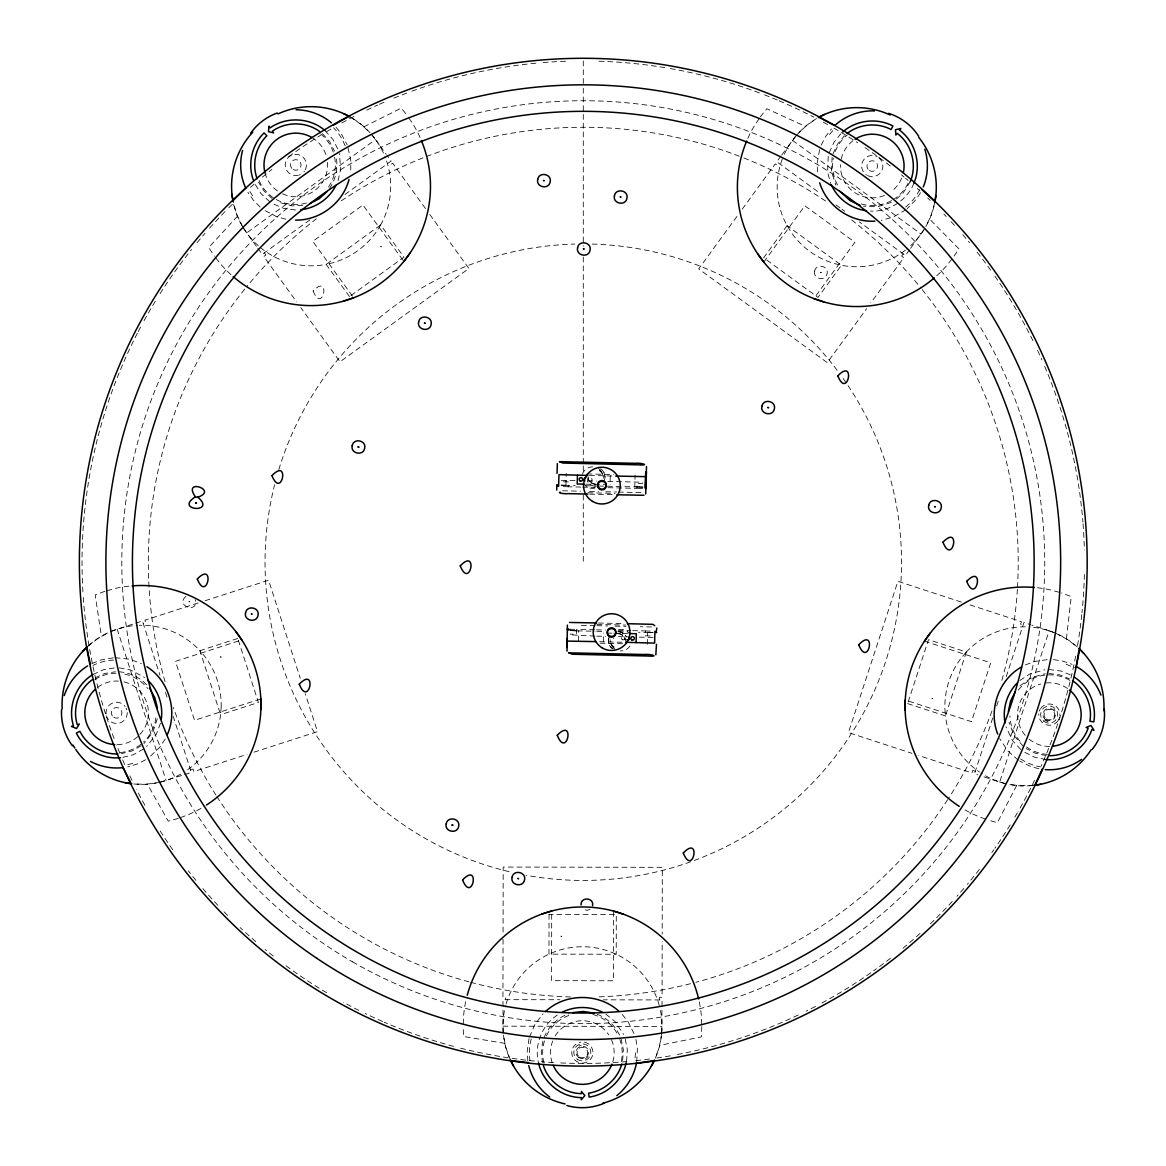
<?xml version="1.0" encoding="UTF-8"?>
<svg xmlns="http://www.w3.org/2000/svg" width="1166" height="1166" viewBox="0 0 1166 1166"><rect width="100%" height="100%" fill="white"/><g stroke="black" fill="none" stroke-linecap="round" stroke-linejoin="round"><path stroke-width="0.75" stroke-dasharray="5 3.75" d="M503.173 1032.595L502.954 999.656L559.899 999.743M503.056 939.242L502.954 997.003L505.607 997.003L505.607 999.656M503.071 932.028L503.187 867.052L662.303 867.329L662.186 934.097M551.693 914.363L551.576 980.664L613.52 980.781L613.637 911.112M659.417 999.918L659.431 997.265L662.084 997.28L662.171 941.326M661.749 1032.682L662.069 999.932L603.318 999.83M565.933 485.26L566.21 473.425M580.843 487.067L568.163 486.776L568.279 481.908L561.24 481.689M594.645 629.771L576.543 629.363L576.427 634.231L570.116 634.129M578.453 641.023L578.686 630.879L594.995 631.243M603.303 641.839L603.507 632.992M598.581 486.033L634.785 486.863L635.076 475.028M607.996 487.694L636.957 488.365L637.073 483.496L642.699 483.599M632.657 630.66L645.323 630.952L645.221 635.82L653.091 636.082M647.29 644.302L647.567 632.468M463.223 1024.04L463.602 1015.703A119.34 119.34 0 0 1 465.992 1000.282M635.455 1052.927L634.843 1060.608M701.815 1026.517L701.334 1036.924L659.665 1045.348M350.733 170.047L350.777 160.427L347.73 146.348M1066.38 638.851L1071.248 596.613L1061.497 592.94M661.72 1033.382L659.286 1047.039L655.175 1058.451A79.565 79.565 0 0 0 660.175 1009.231M622.644 1060.608L623.358 1049.896L621.274 1039.372M626.55 1061.381L627.337 1049.648L625.049 1038.104M636.694 1061.774L637.394 1048.992L635.936 1039.489M828.21 156.433L827.583 172.072L830.658 183.426M832.101 157.279L831.518 171.548L835.862 185.132M157.293 718.781L152.819 732.321L143.972 743.529M531.215 1039.008L530.195 1043.526A53.038 53.038 0 0 0 529.932 1060.433M934.811 202.52L930.964 215.841L925.687 226.772A79.565 79.565 0 0 0 934.068 205.901M529.014 1038.629L527.207 1051.295L527.819 1060.9M542.904 1041.019L541.257 1051.615L542.423 1062.284M819.581 149.627L817.133 163.823L817.585 173.428M160.5 723.212L156.331 734.216L146.624 746.502M338.082 180.584L340.691 169.114L339.408 153.504M908.197 701.859L928.515 639.668L966.337 652.027A79.565 79.565 0 0 1 1028.733 626.944M992.747 717.921L974.499 773.772L977.866 774.865M996.682 705.882L998.941 699.002M1006.243 676.644L1023.937 622.527L1030.657 624.714M984.002 776.877L999.699 782.007L1049.138 630.762L1031.837 625.107M529.408 1037.07L535.209 1023.894L543.123 1013.822M829.215 152.629L834.142 141.946L840.759 133.842M833.02 153.81L837.509 144.074L844.373 135.839M544.056 1037.623C548.384 1026.444 557.814 1017.437 569.168 1013.618M821.214 145.109L825.615 136.553L831.445 128.916M910.267 181.634L902.644 193.687L894.453 200.61M913.955 183.135C907.133 200.348 888.929 212.023 870.448 211.075M1016.665 785.49L997.382 822.628L989.016 820.296M920.47 192.725L916.126 199.459L907.206 208.641M165.208 738.996L159.931 747.027L149.598 757.069M329.337 188.688C335.575 179.899 338.14 168.647 336.318 158.022M759.037 118.786L754.548 125.549A119.34 119.34 0 0 0 746.692 141.013M910.602 248.358L924.565 228.725M954.123 256.068L958.918 248.839L929.564 219.019M736.97 216.395L698.696 268.894L827.262 362.641L866.615 308.684M742.29 209.093L775.259 163.896L777.401 165.455L778.961 163.313M780.987 156.025L776.818 161.753L819.902 193.162M781.716 155.02L796.334 135.445M763.803 262.073L804.846 205.784L854.897 242.28L815.836 295.843M903.242 253.94L901.682 256.083L903.825 257.642L870.856 302.854M909.553 249.786L905.384 255.5L859.386 221.948M760.305 116.877L766.791 108.744L805.473 126.424M829.507 134.513L834.521 128.668M951.864 259.129L946.661 265.644A119.34 119.34 0 0 1 935.657 276.721M237.5 216.22L208.729 247.527L214.457 256.228M796.772 134.892L806.77 125.272L816.798 118.451A79.565 79.565 0 0 0 783.829 155.34M588.087 1056.629L585.201 1058.947M1019.929 685.899L1031.531 677.577L1045.261 673.715M905.661 207.052L909.13 203.992A53.038 53.038 0 0 0 919.989 189.096M185.89 596.453C174.623 605.985 198.599 614.103 195.451 599.703M87.465 646.562L98.41 638.035L109.094 632.293M1019.944 680.434L1029.797 673.992L1044.867 669.75M557.333 1015.047C541.826 1025.147 533.97 1045.29 538.561 1063.232M256.374 246.288L246.682 232.894L375.583 139.585L386.252 154.32M309.821 219.937L262.233 254.377L257.045 247.221M345.005 194.46L391.135 161.068L386.981 155.34M350.981 295.523L403.975 257.161L380.655 224.936A79.565 79.565 0 0 0 386.063 159.494M905.982 209.676L893.535 216.92L881.219 220.418M141.188 745.788L131.831 751.021L121.424 753.659M143.578 748.98L133.303 754.723L121.891 757.608M92.945 674.487L103.687 669.663L115.303 667.783M95.044 677.883L104.823 673.482L115.419 671.762M145.619 759.78L137.034 764.094L127.823 766.864M363.909 126.802L401.337 108.103L406.73 114.909M590.083 909.334L587.241 910.296L584.312 909.713M891.349 202.418L877.75 206.761L863.496 206.193M91.852 663.556L100.786 660L113.394 657.813M1025.424 664.897L1034.417 661.501L1048.671 659.446M104.94 591.279L95.189 594.908L101.398 636.286M111.149 631.374L134.484 623.548M180.453 817.614L188.061 814.786A119.34 119.34 0 0 0 204.983 805.983M135.679 623.154L142.412 620.982L159.917 675.172M198.176 602.968L144.934 620.166L145.75 622.688L143.229 623.504M205.041 600.752L268.603 580.231L300.274 678.306M237.762 638.458L199.911 650.686A79.565 79.565 0 0 0 139.337 625.311M238.578 640.979L175.483 661.355L194.533 720.311L260.82 698.9M190.51 769.881L193.031 769.064L193.847 771.586L247.09 754.387M160.063 782.211L182.902 775.128M184.592 774.574L191.326 772.402L173.268 716.492M253.955 752.172L317.502 731.65L305.273 693.785M579.444 1045.829L581.236 1045.304M106.937 590.725L114.982 588.509A119.34 119.34 0 0 1 130.403 586.032M132.691 763.468L125.199 765.26M178.311 818.415L168.268 821.17L147.382 784.135M159.392 782.401L145.648 784.31L133.522 783.931A79.565 79.565 0 0 0 181.896 773.466M302.723 205.449L292.01 205.872L278.237 202.097M113.714 660.029L109.094 660.452A53.038 53.038 0 0 0 92.945 665.422M1033.98 785.374L1020.119 785.826L1008.094 784.193M569.678 629.261L576.543 629.363M502.91 1026.167L662.026 1026.444M642.583 488.467L636.957 488.365M652.362 632.54L653.12 632.555L650.57 632.511M653.018 637.423L638.327 637.117M561.254 480.319L575.173 480.611M561.138 485.187L561.997 485.202M651.619 626.958L640.309 626.71M114.997 657.697L129.324 659.154L141.348 663.571M561.269 485.158L562.916 485.216M562.58 490.784L580.406 491.178M652.217 632.57L649.593 632.497M562.362 485.187L563.892 485.231M563.513 485.202L564.912 485.245M648.573 632.482L649.987 632.526M564.708 485.231L575.057 485.479M648.792 632.497L638.443 632.249M587.066 473.906L613.418 474.518M589.471 475.407L615.677 476.063M587.839 480.902L596.89 481.121M607.748 481.369L642.772 482.258M585.813 484.167L606.611 484.706M585.915 485.741L596.773 485.989M582.65 487.111L595.316 487.403M589.442 491.382L598.493 491.6M605.722 491.76L616.566 492.008M618.374 492.052L640.892 492.635M587.941 492.766L615.05 493.393M589.719 494.136L613.243 494.675M598.45 623.008L623.766 623.591M596.963 624.408L625.909 625.078M595.126 625.676L577.899 625.268M596.934 625.719L607.778 625.967M615.007 626.127L625.851 626.375M596.453 629.815L605.504 630.034M618.169 630.325L630.85 630.617M596.803 631.287L604.046 631.447M618.534 631.783L627.585 631.987M606.888 633.021L612.135 633.196M613.797 633.182L627.672 633.561M594.879 636.111L569.489 634.8M596.686 636.155L605.737 636.359M618.417 636.651L627.468 636.855M599.615 641.694L624.014 642.32M600.082 643.209L626.433 643.821M634.785 486.863L636.024 486.878M568.163 486.776L561.138 486.557M645.323 630.952L652.843 631.185M578.7 630.864L576.252 630.821M635.878 486.892L638.4 486.936M636.898 486.922L639.522 486.965M575.086 630.791L576.587 630.806M573.978 630.762L575.596 630.777M1048.788 669.532L1060.477 670.931L1071.408 675.289M1048.846 673.511L1059.5 674.779L1069.455 678.772M638.837 486.98L642.655 487.126M574.649 630.748L569.912 630.602M639.726 486.994L643.02 487.096M573.774 630.733L569.606 629.932M295.566 210.026L283.906 208.423L273.063 203.861M119.224 667.841L130.781 670.042L144.569 677.461M119.005 671.82C129.761 672.432 140.153 677.446 147.324 685.506M1053.481 659.592L1062.969 661.151L1072.05 664.329M1046.266 755.583L1035.758 753.396L1026.182 748.557M1045.96 759.562L1034.446 757.157L1023.937 751.851M504.834 1043.381L463.558 1036.501L463.121 1026.095M1038.862 768.715L1031.108 766.674L1019.623 761.019M285.932 219.223L276.663 216.687L263.924 209.967M1059.296 592.328L1051.47 590.142A119.34 119.34 0 0 0 1034.344 587.46M999.699 782.007L1005.894 783.741M1048.015 721.652L1044.649 720.136M961.367 602.064L897.893 581.324L848.454 732.569L911.929 753.323M969.952 604.877L1021.416 621.697L1020.585 624.218L1023.107 625.034M924.492 641.14L990.721 662.784L971.467 721.667L908.445 701.058M907.629 703.579L945.437 715.939A79.565 79.565 0 0 0 979.527 772.067M975.315 771.251L972.794 770.42L971.978 772.941L918.793 755.568M1049.138 630.762L1054.982 632.963M1066.118 664.212L1074.615 667.841M985.416 819.1L977.604 816.156A119.34 119.34 0 0 1 963.67 809.102M597.284 1014.26C607.326 1018.166 615.648 1026.167 619.977 1036.035M1055.638 633.196L1067.867 639.74L1077.471 647.159A79.565 79.565 0 0 0 1032.187 627.206M1020.673 759.051L1024.652 761.413A53.038 53.038 0 0 0 1040.64 766.893M349.829 116.731L361.314 124.5L370.074 132.895M605.766 1014.026L614.934 1021.401L623.621 1034.431M610.27 475.947L609.993 484.735M792.443 140.314L921.023 234.075M835.993 204.895L840.38 208.087M841.837 209.151L844.767 211.294M1018.253 760.174L1007.526 750.583L999.641 738.53M272.057 198.482L264.186 191.195L258.473 182.115M269.754 201.733L261.126 193.745L254.844 183.776M1023.311 746.4L1014.012 735.586L1008.969 722.235M1020.789 749.49L1012.744 740.906L1005.952 726.797M324.964 130.563L332.864 139.279L338.242 149.744M322.384 133.609L329.584 141.552L334.496 151.099M260.12 207.023L253.357 200.188L247.892 192.273M1053.714 709.045L1054.997 710.4M336.085 127.327L341.157 133.536L347.133 144.861M622.236 1014.435L628.241 1021.941L634.596 1034.869M371.59 134.556L375.583 139.585M215.885 258.021L220.928 264.376A119.34 119.34 0 0 0 233.2 276.634M425.503 208.539L392.694 163.225L390.537 164.77L388.978 162.628M429.729 214.398L468.892 268.486L339.991 361.795L300.828 307.693M402.78 260.018L362.947 205.012L312.779 241.333L353.619 297.767M349.509 296.601L326.174 264.376A79.565 79.565 0 0 1 260.951 247.994M264.376 252.818L265.935 254.975L263.793 256.535L296.601 301.848M408.945 117.985L413.536 124.951A119.34 119.34 0 0 1 420.664 138.841M252.614 195.859L248.606 189.286M243.242 227.691L246.682 232.894M242.863 227.108L236.8 214.631L233.011 201.295M345.136 145.837L343.3 141.596A53.038 53.038 0 0 0 333.593 127.764M510.3 1059.807L505.578 1046.762L503.42 1034.825A79.565 79.565 0 0 0 509.586 1058.232M238.33 640.192L258.429 702.457L220.578 714.685A79.565 79.565 0 0 1 184.84 771.644M165.47 692.385L167.7 699.279M117.168 629.13L166.082 780.55M603.901 472.303L605.052 477.025M701.713 1024.229L701.378 1016.111A119.34 119.34 0 0 0 698.638 998.985M583.277 60.953L583.277 86.371M583.277 88.193L583.277 246.201M583.277 257.088L583.277 464.126M583.277 465.948L583.277 473.207M583.277 494.996L583.277 562.201M600.548 468.79A9.386 9.386 0 0 1 603.682 481.689M595.447 486.193A9.386 9.386 0 0 1 587.416 481.31M594.864 488.16A10.786 10.786 0 0 1 584.603 484.837M582.344 474.3A10.786 10.786 0 0 1 593.159 466.852M598.464 468.572A10.786 10.786 0 0 1 603.376 478.162M595.432 483.992A7.229 7.229 0 0 1 588.451 477.841M599.368 470.598A7.229 7.229 0 0 1 602.837 476.938M587.314 478.672A1.734 1.734 0 0 1 587.27 480.407M595.418 484.342A7.594 7.594 0 0 1 587.999 476.588M599.543 470.277A7.594 7.594 0 0 1 603.186 476.938M612.952 648.937A9.386 9.386 0 0 1 609.585 645.425L608.448 640.702A9.386 9.386 0 0 1 609.803 636.038A9.386 9.386 0 0 0 612.995 648.981M618.053 631.535A9.386 9.386 0 0 1 626.069 636.417M618.111 631.578A9.386 9.386 0 0 1 626.127 636.447M629.975 645.993A10.786 10.786 0 0 1 620.37 650.905M615.065 649.185A10.786 10.786 0 0 1 610.153 639.595M618.665 629.596A10.786 10.786 0 0 1 628.911 632.905M614.147 647.145A7.229 7.229 0 0 1 610.663 640.804M618.067 633.736A7.229 7.229 0 0 1 625.049 639.886M613.71 638.341A1.734 1.734 0 0 1 613.535 638.764M626.492 636.957A1.734 1.734 0 0 1 626.856 636.694M613.957 647.451A7.594 7.594 0 0 1 610.314 640.79M618.082 633.386A7.594 7.594 0 0 1 625.486 641.14M1084.365 574.444A501.249 501.249 0 0 1 1081.961 612.85M1081.771 614.584A501.249 501.249 0 0 1 1076.903 649.229M1075.65 656.108A501.249 501.249 0 0 1 1041.18 766.077M1034.563 780.346A501.249 501.249 0 0 1 1018.239 811.303M1017.364 812.819A501.249 501.249 0 0 1 1013.822 818.853M1010.208 824.843A501.249 501.249 0 0 1 994.875 848.265M993.869 849.693A501.249 501.249 0 0 1 991.858 852.55M979.338 869.413A501.249 501.249 0 0 1 967.255 884.382M963.859 888.39A501.249 501.249 0 0 1 956.951 896.29M952.243 901.478A501.249 501.249 0 0 1 928.952 925.177M919.974 933.514A501.249 501.249 0 0 1 902.79 948.41M890.489 958.248A501.249 501.249 0 0 1 873.64 970.782M870.783 972.794A501.249 501.249 0 0 1 821.68 1003.11M815.5 1006.404A501.249 501.249 0 0 1 806.143 1011.17M798.273 1014.988A501.249 501.249 0 0 1 673.759 1055.201M670.319 1055.828A501.249 501.249 0 0 1 656.502 1058.058M649.564 1059.034A501.249 501.249 0 0 1 632.191 1061.045M626.958 1061.526A501.249 501.249 0 0 1 560.54 1062.926M553.544 1062.561A501.249 501.249 0 0 1 541.33 1061.687M534.363 1061.045A501.249 501.249 0 0 1 456.926 1047.257M453.545 1046.354A501.249 501.249 0 0 1 413.478 1033.805M411.846 1033.207A501.249 501.249 0 0 1 384.212 1022.218M382.594 1021.518A501.249 501.249 0 0 1 365.118 1013.473M358.851 1010.383A501.249 501.249 0 0 1 343.329 1002.279M326.626 992.747A501.249 501.249 0 0 1 291.5 969.762M290.072 968.742A501.249 501.249 0 0 1 285.83 965.652M273.296 956.105A501.249 501.249 0 0 1 265.119 949.518M255.762 941.632A501.249 501.249 0 0 1 240.152 927.582M227.603 915.397A501.249 501.249 0 0 1 223.93 911.652M217.882 905.326A501.249 501.249 0 0 1 202.695 888.39M195.946 880.359A501.249 501.249 0 0 1 188.294 870.798M172.685 849.693A501.249 501.249 0 0 1 160.063 830.775M144.876 805.21A501.249 501.249 0 0 1 136.67 789.746M131.991 780.346A501.249 501.249 0 0 1 129.732 775.609M124.66 764.473A501.249 501.249 0 0 1 122.561 759.664M119.85 753.207A501.249 501.249 0 0 1 116.585 745.089M114.079 738.544A501.249 501.249 0 0 1 84.593 612.85M84.418 611.101A501.249 501.249 0 0 1 83.019 593.669M82.917 591.92A501.249 501.249 0 0 1 137.457 333.082M138.258 331.523A501.249 501.249 0 0 1 140.707 326.874M144.03 320.708A501.249 501.249 0 0 1 155.442 301.047M160.063 293.613A501.249 501.249 0 0 1 191.545 249.48M197.069 242.688A501.249 501.249 0 0 1 204.983 233.36M209.603 228.099A501.249 501.249 0 0 1 227.603 209.006M228.842 207.767A501.249 501.249 0 0 1 232.573 204.079M250.486 187.362A501.249 501.249 0 0 1 254.436 183.893M262.423 177.101A501.249 501.249 0 0 1 271.926 169.376M288.658 156.681A501.249 501.249 0 0 1 320.635 135.271M326.626 131.641A501.249 501.249 0 0 1 332.66 128.1M341.798 122.955A501.249 501.249 0 0 1 357.277 114.793M366.707 110.158A501.249 501.249 0 0 1 377.799 104.998M379.402 104.284A501.249 501.249 0 0 1 387.418 100.801M393.889 98.104A501.249 501.249 0 0 1 410.199 91.779M411.846 91.181A501.249 501.249 0 0 1 418.434 88.835M420.081 88.266A501.249 501.249 0 0 1 451.854 78.486M453.545 78.035A501.249 501.249 0 0 1 539.596 62.862M543.079 62.57A501.249 501.249 0 0 1 567.536 61.2M599.018 61.2A501.249 501.249 0 0 1 666.865 67.978M670.319 68.561A501.249 501.249 0 0 1 762.899 94.242M764.532 94.869A501.249 501.249 0 0 1 777.518 100.116M779.136 100.801A501.249 501.249 0 0 1 793.521 107.185M795.11 107.913A501.249 501.249 0 0 1 813.941 117.183M823.225 122.109A501.249 501.249 0 0 1 827.816 124.645M833.894 128.1A501.249 501.249 0 0 1 857.739 142.777M865.026 147.63A501.249 501.249 0 0 1 891.873 167.219M901.435 174.871A501.249 501.249 0 0 1 904.131 177.101M905.472 178.223A501.249 501.249 0 0 1 908.139 180.482M917.365 188.528A501.249 501.249 0 0 1 919.974 190.874M927.684 198.001A501.249 501.249 0 0 1 930.206 200.421M943.833 214.005A501.249 501.249 0 0 1 946.253 216.526M951.048 221.627A501.249 501.249 0 0 1 955.77 226.802M962.722 234.672A501.249 501.249 0 0 1 969.485 242.688M977.181 252.22A501.249 501.249 0 0 1 990.838 270.41M994.875 276.123A501.249 501.249 0 0 1 1033.018 340.895M1037.551 350.354A501.249 501.249 0 0 1 1041.894 359.915M1044.678 366.343A501.249 501.249 0 0 1 1066.992 430.779M1067.444 432.469A501.249 501.249 0 0 1 1082.908 521.989M1083.039 523.738A501.249 501.249 0 0 1 1084.365 549.958M922.189 289.605A434.947 434.947 0 0 1 1017.481 587.489M1017.379 589.296A434.947 434.947 0 0 1 1000.967 683.465M991.989 710.954A434.947 434.947 0 0 1 948.643 798.171M947.652 799.687A434.947 434.947 0 0 1 695.854 982.311M690.607 983.681A434.947 434.947 0 0 1 595.928 996.959M570.626 996.959A434.947 434.947 0 0 1 470.7 982.311M468.965 981.845A434.947 434.947 0 0 1 216.934 796.655M215.972 795.125A434.947 434.947 0 0 1 173.34 707.558M165.076 681.731A434.947 434.947 0 0 1 247.775 285.393M250.092 282.624A434.947 434.947 0 0 1 316.35 218.785M341.259 200.814A434.947 434.947 0 0 1 742.174 157.323M743.85 157.978A434.947 434.947 0 0 1 826.796 201.82M851.632 219.908A434.947 434.947 0 0 1 921.053 288.191M843.105 378.425A318.245 318.245 0 0 1 526.085 875.258M509.09 871.672A318.245 318.245 0 0 1 274.622 484.648M278.805 469.592A318.245 318.245 0 0 1 574.823 244.058M592.182 244.073A318.245 318.245 0 0 1 838.004 371.415M503.202 1033.105A79.565 79.565 0 0 1 505.65 1005.588M506.117 1003.911A79.565 79.565 0 0 1 548.967 954.138L555.38 951.5A79.565 79.565 0 0 1 609.803 951.587L616.216 954.254A79.565 79.565 0 0 1 659.358 1005.85M619.816 1039.3A39.775 39.775 0 0 1 620.822 1063.188M543.983 1063.057A39.775 39.775 0 0 1 545.076 1039.168M546.402 1035.962A39.775 39.775 0 0 1 572.2 1014.405M592.78 1014.435A39.775 39.775 0 0 1 618.49 1036.093M584.428 1042.142A10.611 10.611 0 0 1 591.075 1058.582A10.611 10.611 0 0 1 573.351 1058.174A10.611 10.611 0 0 1 580.741 1042.069M611.465 1039.766A31.803 31.803 0 0 1 611.975 1064.106M552.218 1062.751A31.803 31.803 0 0 1 552.713 1041.005M555.176 1036.035A31.803 31.803 0 0 1 608.812 1034.898M88.747 645.396A79.565 79.565 0 0 1 109.079 632.249M110.668 631.549A79.565 79.565 0 0 1 137.603 625.384M155.85 717.906A39.775 39.775 0 0 1 143.462 742.13M140.824 744.374A39.775 39.775 0 0 1 118.407 752.711M94.796 679.603A39.775 39.775 0 0 1 117.853 673.248M124.733 674.108A39.775 39.775 0 0 1 147.776 688.567M127.24 712.528A10.611 10.611 0 0 1 106.47 715.895M106.091 714.073A10.611 10.611 0 0 1 125.141 706.509M126.117 708.083A10.611 10.611 0 0 1 126.802 709.788M123.946 681.891A31.803 31.803 0 0 1 139.774 734.653M137.792 736.591A31.803 31.803 0 0 1 114.807 744.593M97.623 687.342A31.803 31.803 0 0 1 118.466 681.09M1032.26 785.563A79.565 79.565 0 0 1 1008.08 784.252M1006.389 783.873A79.565 79.565 0 0 1 980.97 773.029M1047.476 754.329A39.775 39.775 0 0 1 1025.089 745.919M1020.031 741.182A39.775 39.775 0 0 1 1009.887 715.939M1018.341 690.083A39.775 39.775 0 0 1 1044.853 675.143M1048.321 674.881A39.775 39.775 0 0 1 1071.35 681.308M1059.632 717.221A10.611 10.611 0 0 1 1058.597 719.801M1058.116 720.588A10.611 10.611 0 0 1 1038.76 713.811M1039.329 711.1A10.611 10.611 0 0 1 1040.101 709.409M1040.582 708.622A10.611 10.611 0 0 1 1059.923 715.399M1049.735 746.415A31.803 31.803 0 0 1 1029.199 739.215M1025.235 735.352A31.803 31.803 0 0 1 1040.742 683.99M1046.193 682.955A31.803 31.803 0 0 1 1069.484 689.995M258.313 245.734A79.565 79.565 0 0 1 233.346 202.986M352.817 118.48A79.565 79.565 0 0 1 370.118 132.851M371.269 134.148A79.565 79.565 0 0 1 385.465 157.862M334.627 157.235A39.775 39.775 0 0 1 328.506 187.056M306.483 203.001A39.775 39.775 0 0 1 276.24 199.503M273.281 197.695A39.775 39.775 0 0 1 258.429 178.952M320.665 133.901A39.775 39.775 0 0 1 333.826 153.868M298.496 175.206A10.611 10.611 0 0 1 285.189 164.887A10.611 10.611 0 0 1 298.598 154.714A10.611 10.611 0 0 1 304.967 170.294M304.457 171.081A10.611 10.611 0 0 1 303.889 171.81M300.23 174.579A10.611 10.611 0 0 1 299.385 174.929M327.5 162.336A31.803 31.803 0 0 1 282.216 193.702M277.421 190.903A31.803 31.803 0 0 1 265.046 173.02M311.847 137.486A31.803 31.803 0 0 1 326.567 156.871M924.857 228.288A79.565 79.565 0 0 1 906.696 249.116M905.326 250.194A79.565 79.565 0 0 1 841.415 265.265L834.667 263.633A79.565 79.565 0 0 1 790.694 231.568L787.079 225.65A79.565 79.565 0 0 1 782.503 158.547M908.066 183.266A39.775 39.775 0 0 1 894.541 198.774M891.582 200.581A39.775 39.775 0 0 1 861.324 203.977M837.538 184.986A39.775 39.775 0 0 1 833.326 158.11M835.25 151.449A39.775 39.775 0 0 1 847.39 134.819M878.683 157.599A10.611 10.611 0 0 1 881.219 171.708A10.611 10.611 0 0 1 867.387 175.468M866.586 175.002A10.611 10.611 0 0 1 865.828 174.477M863.321 171.766A10.611 10.611 0 0 1 877.109 156.608M901.682 178.107A31.803 31.803 0 0 1 891.698 191.195M884.528 195.378A31.803 31.803 0 0 1 840.467 164.756M841.182 159.261A31.803 31.803 0 0 1 855.072 139.264M549.04 914.363L548.967 954.138L616.216 954.254L616.289 914.479L549.04 914.363M931.955 698.565L932.683 698.667L931.969 698.463M189.067 601.671L189.796 601.816L189.067 601.671M313.158 290.99C322.836 315.447 331.435 272.086 313.158 290.99M814.626 271.153C812.731 279.126 825.834 281.706 827.117 273.631C829.011 265.673 815.908 263.079 814.626 271.153M820.514 272.319L821.243 272.465L820.514 272.319M221.132 707.762L220.578 714.685L199.911 650.686L204.414 655.977A79.565 79.565 0 0 1 221.132 707.762M380.714 246.58L381.399 246.857L380.816 246.42M220.359 656.881L221.074 657.099L220.359 656.881M561.05 936.181L561.75 936.429L561.05 936.181M966.337 652.027L945.437 715.939L944.912 709.03A79.565 79.565 0 0 1 961.819 657.289L966.337 652.027M380.655 224.936L377.012 230.853A79.565 79.565 0 0 1 332.922 262.758L326.174 264.376L380.655 224.936M787.079 225.65L763.643 257.788L817.978 297.417L841.415 265.265L787.079 225.65M589.398 481.092A1.734 1.734 0 0 0 592.051 479.649A1.734 1.734 0 0 0 589.471 478.075A1.734 1.734 0 0 0 589.398 481.092M622.28 639.609A1.734 1.734 0 0 0 624.932 638.166A1.734 1.734 0 0 0 622.352 636.592A1.734 1.734 0 0 0 622.28 639.609M352.54 961.833A461.459 461.459 0 0 0 1044.736 562.201A461.459 461.459 0 0 0 352.54 162.555A461.459 461.459 0 0 0 352.54 961.833M578.613 1057.431A6.253 6.253 0 0 0 588.538 1053.073A6.253 6.253 0 0 0 579.808 1046.66A6.253 6.253 0 0 0 578.613 1057.431M577.272 1059.267A8.526 8.526 0 0 0 590.798 1053.321A8.526 8.526 0 0 0 578.89 1044.576A8.526 8.526 0 0 0 577.272 1059.267M579.589 1057.081A5.305 5.305 0 0 0 587.649 1052.665A5.305 5.305 0 0 0 579.808 1047.899A5.305 5.305 0 0 0 579.589 1057.081M113.729 717.279A5.305 5.305 0 0 0 121.934 713.14A5.305 5.305 0 0 0 114.253 708.097A5.305 5.305 0 0 0 113.729 717.279M1045.217 719.422A6.253 6.253 0 0 0 1055.361 715.603A6.253 6.253 0 0 0 1046.966 708.739A6.253 6.253 0 0 0 1045.217 719.422M1043.774 721.186A8.526 8.526 0 0 0 1057.606 715.968A8.526 8.526 0 0 0 1046.164 706.611A8.526 8.526 0 0 0 1043.774 721.186M1046.354 718.985A5.305 5.305 0 0 0 1054.632 715.006A5.305 5.305 0 0 0 1047.039 709.832A5.305 5.305 0 0 0 1046.354 718.985M293.132 169.522A5.305 5.305 0 0 0 301.105 164.974A5.305 5.305 0 0 0 293.176 160.34A5.305 5.305 0 0 0 293.132 169.522M869.413 170.513A5.305 5.305 0 0 0 877.546 166.242A5.305 5.305 0 0 0 869.778 161.345A5.305 5.305 0 0 0 869.413 170.513"/><path stroke-width="1.5" d="M905.151 710.342L905.253 699.935M61.565 709.671C60.836 722.497 64.728 735.498 72.409 745.803M557.916 485.129L556.75 485.173L556.736 490.07M557.027 473.352L557.363 463.602M567.39 625.093L566.997 651.182M567.055 647.465L567.259 638.429M636.068 642.568L636.315 633.75L629.334 633.546M645.366 486.295L645.614 473.367M645.541 488.248L645.847 471.924M645.949 471.997L645.396 488.146M646.022 488.35L646.401 472.07M656.458 644.375L655.846 654.796M656.094 632.584L656.822 628.022M581.105 904.918C580.347 896.508 594.354 897.426 592.532 905.661M161.243 719.349C163.386 705.036 158.124 689.922 147.543 680.04M1008.371 711.522L1010.558 701.028L1015.397 691.453M935.846 195.655L934.811 202.52A79.565 79.565 0 0 0 918.648 137.238M1076.16 666.967L1078.929 650.38M242.601 150.385C239.219 162.788 240.327 176.314 245.691 188.003M626.244 1062.663C622.455 1080.314 607.02 1094.553 589.165 1097.104L588.568 1093.169C604.046 1090.939 617.528 1079.133 621.799 1064.092M636.447 1063.363C633.91 1075.956 626.871 1087.557 616.843 1095.603M349.013 179.506C342.921 203.044 319.834 220.578 295.508 220.112M910.267 181.634C917.38 164.96 911.725 144.118 897.15 133.347L895.867 135.037L895.459 129.747L900.852 128.493L899.569 130.184C915.543 142.004 921.752 164.858 913.955 183.135M923.283 186.968C928.151 175.075 928.704 161.506 924.798 149.263M64.261 695.519C68.313 683.32 76.723 672.665 87.654 665.903M167.292 734.667C178.004 710.939 168.91 680.653 146.916 666.733M1034.869 785.228L1042.273 768.977M645.687 494.02L646.503 466.546M651.298 1066.205L654.228 1060.594L635.951 1063.334M335.939 185.365C329.322 198.716 315.622 208.204 300.799 209.705M924.449 641.213L930.512 632.744M403.742 261.505L409.951 253.153M1092.032 749.549C1101.2 738.355 1105.689 723.518 1104.231 709.132M250.777 133.07C257.307 123.902 266.635 116.819 277.202 113.015M1017.087 683.116C1006.928 693.435 1002.308 708.768 1005.048 722.978M327.15 191.53L319.192 198.73L309.66 203.642M82.597 651.503L86.838 647.203L90.394 664.693M232.923 200.683L246.099 187.726M545.44 1011.607C565.189 992.966 598.726 992.82 618.752 1011.111M834.841 125.491C845.467 115.682 860.012 110.333 874.471 110.916M842.683 132.064C856.121 119.996 876.978 117.547 892.923 125.972L891.101 129.513C877.269 122.226 859.415 123.844 847.114 133.522M92.07 679.895C78.428 689.82 72.248 708.549 77.277 724.654L79.303 724.042L76.519 728.561L71.432 726.403L73.458 725.791C67.482 706.844 75.892 684.69 92.945 674.487M1021.183 667.171C998.592 680.07 988.127 709.919 997.746 734.099M1081.538 759.401C1071.088 766.893 1058.028 770.566 1045.202 769.618M333.491 125.112L349.028 116.323M824.493 114.457L818.284 117.547A79.565 79.565 0 0 1 890.168 114.997M561.881 1012.438C574.313 1005.937 589.777 1005.908 602.326 1012.146M604.527 1103.065C592.751 1108.225 579.211 1109.099 566.865 1105.499M343.824 301.017L353.706 297.738M541.84 914.086L551.78 910.981M646.416 476.661L615.677 476.063M643.967 495.288L616.858 494.763M569.518 622.44L596.642 622.965M567.026 641.081L596.015 641.621M654.782 625.661L652.712 624.335L627.395 623.679M195.655 496.658C173.005 510.825 217.94 513.725 197.316 496.76M572.623 1012.627L583.277 1011.461L593.888 1013.108M1040.83 784.237L1033.98 785.374A79.565 79.565 0 0 0 1091.07 749.84M120.594 757.711C102.623 759.562 84.302 749.286 76.358 733.093L79.915 731.301C86.823 745.336 102.229 754.519 117.853 753.921M123.071 767.622C111.907 768.919 100.393 766.718 90.482 761.413M1049.852 755.699C1066.715 755.685 1082.733 744.17 1088.126 728.182L1086.129 727.482L1091.026 725.471L1093.897 730.207L1091.886 729.508C1085.59 748.353 1065.768 761.325 1045.96 759.562M874.85 221.132C850.568 222.619 826.767 206.076 819.698 182.8M560.074 492.052C556.94 493.291 566.195 493.99 568.017 493.626L587.912 494.093M587.824 475.422L558.966 474.649L558.587 486.441L556.75 485.173M584.166 484.181L577.185 483.977L577.462 475.189M567.478 629.378L568.862 629.407M567.857 629.407L568.921 629.451M625.676 642.306L654.636 643.107L654.913 631.287L656.735 632.555M296.091 109.779C308.946 109.866 321.67 114.574 331.479 122.867M196.937 497.459C220.097 490.361 181.4 477.258 195.509 496.964M528.46 1062.62L510.708 1060.594L513.492 1065.972M124.951 782.634L131.19 783.698L122.94 767.155M866.527 210.755C851.297 208.874 837.407 198.686 831.227 184.622M613.549 911.083L623.475 914.231M813.766 298.54L823.633 301.863M888.652 113.364C900.924 117.198 911.71 125.418 918.677 136.233M860.027 205.274L850.291 200.771L839.739 191.166M343.62 113.612L349.829 116.731A79.565 79.565 0 0 0 277.945 113.933M818.823 117.27L833.734 125.039M1076.335 666.5C1087.543 672.797 1096.39 683.087 1100.952 695.111M319.557 131.408C305.886 121.497 286.166 121.395 272.407 131.16L273.616 132.909L268.471 131.656L268.938 126.147L270.148 127.881C286.326 116.338 309.981 117.504 324.964 130.563M645.279 487.84L646.197 488.467M567.288 629.261L568.381 629.786M1074.746 677.373C1089 686.905 1096.754 704.993 1093.825 721.885L1089.904 721.244C1092.557 705.838 1085.502 689.354 1072.501 680.653M549.696 1097.002C539.333 1089.394 531.813 1078.098 528.752 1065.622M921.767 189.562L934.943 201.631M1079.206 648.719L1083.637 653.251M757.681 253.765L763.847 262.146M235.794 631.535L241.828 640.017M149.583 688.275L154.816 697.647L157.454 708.053M543.429 1065.724C548.647 1081.771 564.548 1093.446 581.411 1093.635L581.47 1091.522L584.895 1095.559L581.28 1099.742L581.324 1097.614C561.444 1097.439 542.992 1082.602 538.561 1063.232M257.118 178.792C251.71 164.129 255.689 146.639 266.897 135.737L264.099 132.909C251.798 144.861 247.44 164.042 253.357 180.147M231.99 194.416L233.011 201.295A79.565 79.565 0 0 1 252.803 132.137M260.82 698.813L260.892 709.22M584.895 480.99A1.734 1.734 0 0 1 585.842 477.769M628.97 637.03A1.734 1.734 0 0 1 626.798 639.711M654.52 1060.054A79.565 79.565 0 0 1 602.924 1103.196M565.116 1103.954A79.565 79.565 0 0 1 510.3 1059.807M467.245 995.225A119.34 119.34 0 0 1 698.638 998.985M611.975 1064.106A31.803 31.803 0 0 1 553.223 1065.33M131.787 783.8A79.565 79.565 0 0 1 75.79 749.505M74.828 748.062A79.565 79.565 0 0 1 73.006 745.103M62.162 708.87A79.565 79.565 0 0 1 87.465 646.562M132.122 585.886A119.34 119.34 0 0 1 206.455 805.05M114.807 744.593A31.803 31.803 0 0 1 95.481 689.091M1078.783 648.296A79.565 79.565 0 0 1 1103.867 710.692M959.254 806.362A119.34 119.34 0 0 1 1034.344 587.46M1069.484 689.995A31.803 31.803 0 0 1 1052.504 746.255M421.334 140.445A119.34 119.34 0 0 1 233.2 276.634M265.046 173.02A31.803 31.803 0 0 1 311.847 137.486M934.345 277.858A119.34 119.34 0 0 1 746.692 141.013M855.072 139.264A31.803 31.803 0 0 1 903.329 172.816M195.713 502.94L196.442 503.085L195.713 502.94M197.316 579.006C206.994 603.463 215.579 560.103 197.316 579.006M245.545 612.864C243.65 620.822 256.739 623.416 258.036 615.327C259.916 607.369 246.828 604.775 245.545 612.864M251.419 614.03L252.148 614.161L251.448 613.928M271.969 475.611C281.662 500.054 290.247 456.693 271.969 475.611M299.268 684.165C308.961 708.607 317.546 665.247 299.268 684.165M352.19 445.747C350.31 453.72 363.398 456.3 364.681 448.225C366.576 440.267 353.487 437.673 352.19 445.747M358.079 446.913L358.807 447.059L358.079 446.913M418.638 321.976C416.743 329.949 429.831 332.543 431.129 324.454C433.009 316.496 419.92 313.902 418.638 321.976M424.511 323.142L425.24 323.288L424.511 323.142M460.249 565.831C469.942 590.288 478.526 546.927 460.249 565.831M446.199 823.881C444.304 831.839 457.393 834.433 458.675 826.344C460.57 818.386 447.482 815.792 446.199 823.881M452.073 825.047L452.802 825.193L452.073 825.047M462.567 879.922C472.259 904.379 480.844 861.004 462.567 879.922M537.701 179.404C535.806 187.362 548.894 189.956 550.177 181.881C552.072 173.909 538.984 171.329 537.701 179.404M543.575 180.57L544.303 180.715L543.604 180.482M512.063 877.357C510.169 885.315 523.257 887.909 524.554 879.82C526.434 871.862 513.346 869.268 512.063 877.357M517.937 878.523L518.637 878.756L517.966 878.421M577.593 247.746C575.698 255.718 588.801 258.298 590.083 250.224C591.978 242.266 578.875 239.671 577.593 247.746M583.466 248.912L584.195 249.058L583.496 248.824M557.261 735.25C566.953 759.693 575.538 716.332 557.261 735.25M614.438 195.786C612.558 203.744 625.646 206.338 626.929 198.264C628.824 190.306 615.735 187.711 614.438 195.786M620.327 196.952L621.055 197.098L620.356 196.865M683.276 852.987C692.954 877.43 701.553 834.069 683.276 852.987M761.879 406.336C759.984 414.309 773.087 416.903 774.37 408.814C776.264 400.856 763.162 398.262 761.879 406.336M767.753 407.502L768.481 407.648L767.753 407.502M837.829 375.831C847.507 400.288 856.092 356.913 837.829 375.831M858.73 644.74C868.422 669.182 877.007 625.821 858.73 644.74M928.704 505.417C926.81 513.375 939.913 515.97 941.195 507.895C943.09 499.937 929.987 497.343 928.704 505.417M934.578 506.583L935.307 506.729L934.578 506.583M942.959 542.19C952.651 566.647 961.236 523.286 942.959 542.19M966.716 581.324C976.408 605.766 984.993 562.406 966.716 581.324M559.418 461.663L562.799 463.048L637.467 464.811C651.794 465.744 640.702 462.523 635.339 463.325L559.578 461.649M568.848 652.843L572.244 654.228L646.897 655.992C661.209 656.924 650.176 653.762 644.769 654.505L568.848 652.843M592.576 501.424A18.364 18.364 0 0 0 620.283 485.799A18.364 18.364 0 0 0 592.911 469.621A18.364 18.364 0 0 0 592.576 501.424M599.732 488.539A4.329 4.329 0 0 0 606.262 484.867A4.329 4.329 0 0 0 599.805 481.062A4.329 4.329 0 0 0 599.732 488.539M599.718 489.341A4.329 4.329 0 0 0 606.247 485.654A4.329 4.329 0 0 0 599.805 481.85A4.329 4.329 0 0 0 599.718 489.341M580.012 480.873A1.734 1.734 0 0 0 582.665 479.43A1.734 1.734 0 0 0 580.085 477.871A1.734 1.734 0 0 0 580.012 480.873M602.224 647.917A18.364 18.364 0 0 0 629.932 632.293A18.364 18.364 0 0 0 602.56 616.114A18.364 18.364 0 0 0 602.224 647.917M609.366 636.621A4.329 4.329 0 0 0 615.881 632.949A4.329 4.329 0 0 0 609.439 629.144A4.329 4.329 0 0 0 609.366 636.621M609.366 635.834A4.329 4.329 0 0 0 615.896 632.161A4.329 4.329 0 0 0 609.439 628.343A4.329 4.329 0 0 0 609.366 635.834M631.666 639.828A1.734 1.734 0 0 0 634.319 638.385A1.734 1.734 0 0 0 631.739 636.811A1.734 1.734 0 0 0 631.666 639.828M307.358 983.842A503.901 503.901 0 0 0 1086.391 590.331A503.901 503.901 0 0 0 356.082 112.417A503.901 503.901 0 0 0 307.358 983.842M317.035 958.437A477.375 477.375 0 0 0 1059.544 594.645A477.375 477.375 0 0 0 373.251 133.507A477.375 477.375 0 0 0 317.035 958.437M331.829 936.415A450.848 450.848 0 0 0 1033.091 592.838A450.848 450.848 0 0 0 384.911 157.323A450.848 450.848 0 0 0 331.829 936.415"/></g></svg>
